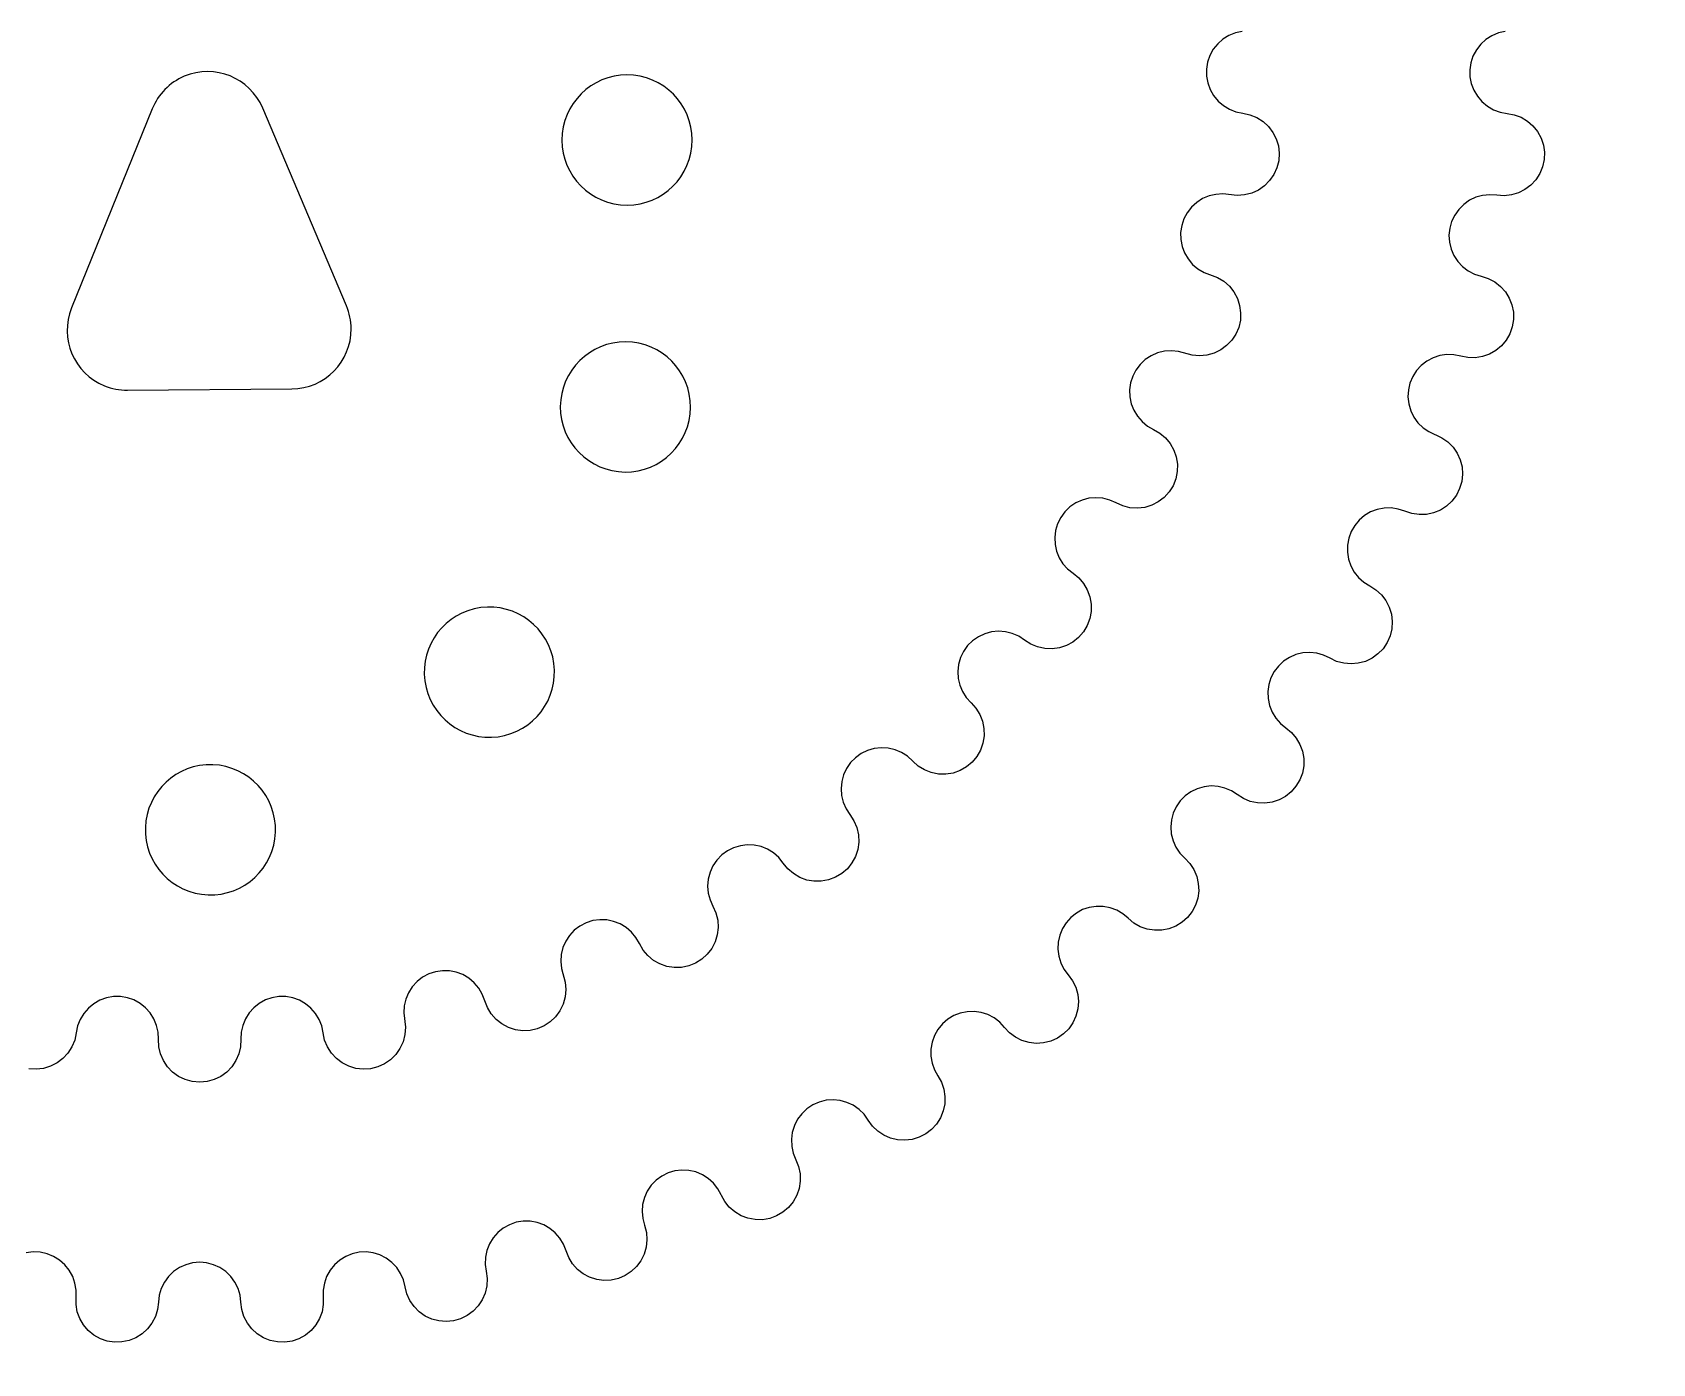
# Model space of a CAD drawing. Extents: x 1119 to 1422, y 653 to 772.
# Drawn here: x 1264.9 to 1315.2, y 678.9 to 720.2 of the extents above; entities that cross this region are included whole.
import ezdxf

# ---------------------------------------------------------------- set-up
doc = ezdxf.new("R2010")
doc.units = 0
doc.header["$MEASUREMENT"] = 0
doc.layers.add('EBENE_1', color=7, linetype='CONTINUOUS')

# ---------------------------------------------------------------- blocks, each defined once
blk = doc.blocks.new('BLOCK_3')
at = {"layer": 'EBENE_1', "color": 7}
blk.add_open_spline([(1277.073, 700.055), (1276.925, 701.161), (1277.701, 702.178), (1278.807, 702.326), (1279.913, 702.474), (1280.929, 701.697), (1281.077, 700.592), (1281.225, 699.486), (1280.449, 698.469), (1279.343, 698.321), (1278.237, 698.173), (1277.221, 698.949), (1277.073, 700.055), (1277.073, 700.055), (1277.073, 700.055), (1277.073, 700.055)], degree=3, knots=[0, 0, 0, 0, 1, 1, 1, 2, 2, 2, 3, 3, 3, 4, 4, 4, 5, 5, 5, 5], dxfattribs=at)
blk = doc.blocks.new('BLOCK_4')
at = {"layer": 'EBENE_1', "color": 7}
blk.add_open_spline([(1268.4, 695.503), (1268.439, 696.618), (1269.376, 697.49), (1270.491, 697.45), (1271.606, 697.411), (1272.478, 696.475), (1272.438, 695.359), (1272.399, 694.244), (1271.463, 693.372), (1270.347, 693.412), (1269.232, 693.451), (1268.36, 694.387), (1268.4, 695.503), (1268.4, 695.503), (1268.4, 695.503), (1268.4, 695.503)], degree=3, knots=[0, 0, 0, 0, 1, 1, 1, 2, 2, 2, 3, 3, 3, 4, 4, 4, 5, 5, 5, 5], dxfattribs=at)
blk = doc.blocks.new('BLOCK_5')
at = {"layer": 'EBENE_1', "color": 7}
blk.add_open_spline([(1281.277, 708.568), (1281.284, 709.684), (1282.195, 710.583), (1283.31, 710.576), (1284.426, 710.569), (1285.325, 709.658), (1285.318, 708.542), (1285.311, 707.427), (1284.4, 706.528), (1283.284, 706.535), (1282.169, 706.542), (1281.27, 707.453), (1281.277, 708.568), (1281.277, 708.568), (1281.277, 708.568), (1281.277, 708.568)], degree=3, knots=[0, 0, 0, 0, 1, 1, 1, 2, 2, 2, 3, 3, 3, 4, 4, 4, 5, 5, 5, 5], dxfattribs=at)
blk = doc.blocks.new('BLOCK_6')
at = {"layer": 'EBENE_1', "color": 7}
blk.add_open_spline([(1281.338, 717.04), (1281.45, 718.15), (1282.441, 718.959), (1283.551, 718.847), (1284.662, 718.735), (1285.471, 717.744), (1285.358, 716.634), (1285.246, 715.524), (1284.255, 714.715), (1283.145, 714.827), (1282.035, 714.939), (1281.226, 715.93), (1281.338, 717.04), (1281.338, 717.04), (1281.338, 717.04), (1281.338, 717.04)], degree=3, knots=[0, 0, 0, 0, 1, 1, 1, 2, 2, 2, 3, 3, 3, 4, 4, 4, 5, 5, 5, 5], dxfattribs=at)

msp = doc.modelspace()

# ---------------------------------------------------------------- linework, layer by layer
at = {"layer": 'EBENE_1', "color": 7}
for points in [[(1310.598, 720.209), (1310.386, 720.16), (1310.183, 720.075), (1309.999, 719.958), (1309.838, 719.81), (1309.703, 719.639), (1309.599, 719.445), (1309.531, 719.238), (1309.498, 719.021), (1309.503, 718.802), (1309.546, 718.587), (1309.624, 718.384), (1309.735, 718.195), (1309.877, 718.029), (1310.046, 717.889), (1310.236, 717.78), (1310.441, 717.705), (1310.656, 717.665), (1310.88, 717.624), (1311.093, 717.543), (1311.289, 717.427), (1311.46, 717.277), (1311.602, 717.099), (1311.711, 716.899), (1311.783, 716.683), (1311.815, 716.457), (1311.806, 716.231), (1311.757, 716.008), (1311.67, 715.798), (1311.547, 715.606), (1311.392, 715.439), (1311.21, 715.302), (1311.007, 715.2), (1310.789, 715.136), (1310.562, 715.11), (1310.336, 715.126), (1310.117, 715.141), (1309.899, 715.119), (1309.689, 715.061), (1309.491, 714.968), (1309.313, 714.842), (1309.158, 714.687), (1309.031, 714.509), (1308.936, 714.311), (1308.877, 714.101), (1308.854, 713.883), (1308.869, 713.665), (1308.922, 713.453), (1309.009, 713.252), (1309.128, 713.069), (1309.278, 712.909), (1309.452, 712.777), (1309.647, 712.677), (1309.856, 712.611), (1310.073, 712.542), (1310.274, 712.435), (1310.454, 712.295), (1310.605, 712.125), (1310.724, 711.93), (1310.806, 711.719), (1310.851, 711.495), (1310.853, 711.267), (1310.817, 711.043), (1310.74, 710.827), (1310.628, 710.63), (1310.482, 710.456), (1310.308, 710.31), (1310.109, 710.196), (1309.895, 710.12), (1309.67, 710.083), (1309.443, 710.087), (1309.219, 710.131), (1309.005, 710.174), (1308.786, 710.179), (1308.57, 710.149), (1308.361, 710.081), (1308.168, 709.978), (1307.995, 709.844), (1307.847, 709.683), (1307.728, 709.498), (1307.644, 709.297), (1307.594, 709.084), (1307.581, 708.865), (1307.607, 708.648), (1307.668, 708.438), (1307.764, 708.242), (1307.892, 708.065), (1308.048, 707.911), (1308.229, 707.788), (1308.635, 707.6), (1308.821, 707.469), (1308.981, 707.308), (1309.11, 707.12), (1309.204, 706.912), (1309.259, 706.692), (1309.274, 706.464), (1309.25, 706.239), (1309.184, 706.02), (1309.082, 705.816), (1308.946, 705.634), (1308.778, 705.479), (1308.588, 705.356), (1308.378, 705.269), (1308.155, 705.221), (1307.927, 705.213), (1307.701, 705.245), (1307.485, 705.317), (1307.277, 705.386), (1307.062, 705.419), (1306.843, 705.414), (1306.628, 705.373), (1306.423, 705.296), (1306.235, 705.185), (1306.068, 705.043), (1305.928, 704.875), (1305.817, 704.686), (1305.742, 704.48), (1305.702, 704.265), (1305.7, 704.047), (1305.734, 703.831), (1305.805, 703.623), (1305.91, 703.431), (1306.047, 703.261), (1306.209, 703.115), (1306.395, 703), (1306.588, 702.878), (1306.756, 702.726), (1306.896, 702.545), (1307, 702.343), (1307.066, 702.125), (1307.094, 701.898), (1307.082, 701.672), (1307.028, 701.45), (1306.937, 701.241), (1306.809, 701.052), (1306.651, 700.889), (1306.466, 700.756), (1306.261, 700.657), (1306.04, 700.598), (1305.814, 700.578), (1305.587, 700.598), (1305.368, 700.657), (1305.162, 700.756), (1304.965, 700.851), (1304.754, 700.911), (1304.537, 700.934), (1304.319, 700.92), (1304.106, 700.869), (1303.905, 700.783), (1303.722, 700.663), (1303.561, 700.514), (1303.429, 700.34), (1303.328, 700.146), (1303.261, 699.938), (1303.232, 699.721), (1303.238, 699.502), (1303.283, 699.288), (1303.364, 699.085), (1303.476, 698.898), (1303.621, 698.732), (1303.79, 698.594), (1303.967, 698.451), (1304.114, 698.277), (1304.229, 698.081), (1304.307, 697.867), (1304.347, 697.643), (1304.346, 697.415), (1304.304, 697.191), (1304.223, 696.978), (1304.106, 696.782), (1303.957, 696.61), (1303.779, 696.468), (1303.579, 696.359), (1303.362, 696.289), (1303.137, 696.257), (1302.91, 696.265), (1302.687, 696.313), (1302.477, 696.4), (1302.285, 696.523), (1302.102, 696.642), (1301.901, 696.728), (1301.687, 696.778), (1301.469, 696.792), (1301.252, 696.768), (1301.042, 696.706), (1300.844, 696.612), (1300.666, 696.484), (1300.514, 696.327), (1300.389, 696.148), (1300.298, 695.95), (1300.24, 695.738), (1300.22, 695.52), (1300.237, 695.303), (1300.291, 695.09), (1300.381, 694.89), (1300.503, 694.709), (1300.654, 694.551), (1300.81, 694.386), (1300.935, 694.195), (1301.025, 693.986), (1301.075, 693.763), (1301.087, 693.537), (1301.057, 693.31), (1300.987, 693.094), (1300.88, 692.892), (1300.741, 692.713), (1300.57, 692.562), (1300.376, 692.443), (1300.164, 692.36), (1299.94, 692.316), (1299.712, 692.312), (1299.488, 692.349), (1299.273, 692.425), (1299.076, 692.538), (1298.902, 692.684), (1298.734, 692.826), (1298.544, 692.936), (1298.339, 693.013), (1298.124, 693.053), (1297.907, 693.056), (1297.69, 693.023), (1297.483, 692.953), (1297.291, 692.848), (1297.119, 692.712), (1296.973, 692.549), (1296.856, 692.364), (1296.773, 692.161), (1296.726, 691.949), (1296.715, 691.73), (1296.742, 691.512), (1296.806, 691.303), (1296.905, 691.107), (1297.034, 690.932), (1297.17, 690.749), (1297.27, 690.544), (1297.332, 690.325), (1297.355, 690.098), (1297.337, 689.871), (1297.279, 689.651), (1297.183, 689.445), (1297.052, 689.258), (1296.891, 689.098), (1296.703, 688.97), (1296.495, 688.875), (1296.275, 688.82), (1296.047, 688.804), (1295.822, 688.829), (1295.603, 688.894), (1295.399, 688.997), (1295.217, 689.134), (1295.062, 689.3), (1294.914, 689.46), (1294.741, 689.593), (1294.546, 689.696), (1294.338, 689.762), (1294.122, 689.793), (1293.903, 689.787), (1293.689, 689.743), (1293.484, 689.664), (1293.297, 689.551), (1293.132, 689.408), (1292.994, 689.239), (1292.886, 689.048), (1292.812, 688.842), (1292.775, 688.626), (1292.773, 688.407), (1292.811, 688.192), (1292.884, 687.986), (1292.991, 687.795), (1293.101, 687.597), (1293.176, 687.38), (1293.21, 687.156), (1293.204, 686.928), (1293.158, 686.705), (1293.073, 686.494), (1292.951, 686.301), (1292.799, 686.133), (1292.619, 685.993), (1292.416, 685.89), (1292.198, 685.823), (1291.972, 685.795), (1291.745, 685.809), (1291.523, 685.861), (1291.315, 685.952), (1291.125, 686.08), (1290.963, 686.238), (1290.829, 686.424), (1290.703, 686.602), (1290.546, 686.755), (1290.367, 686.881), (1290.17, 686.973), (1289.959, 687.031), (1289.741, 687.052), (1289.522, 687.036), (1289.31, 686.982), (1289.109, 686.894), (1288.928, 686.772), (1288.769, 686.622), (1288.638, 686.447), (1288.539, 686.251), (1288.475, 686.042), (1288.447, 685.826), (1288.457, 685.607), (1288.504, 685.393), (1288.671, 684.979)], [(1302.438, 720.211), (1302.225, 720.165), (1302.024, 720.083), (1301.838, 719.968), (1301.676, 719.823), (1301.54, 719.653), (1301.435, 719.462), (1301.364, 719.257), (1301.329, 719.042), (1301.33, 718.824), (1301.368, 718.61), (1301.443, 718.405), (1301.55, 718.216), (1301.688, 718.048), (1301.852, 717.906), (1302.039, 717.793), (1302.242, 717.714), (1302.454, 717.669), (1302.678, 717.623), (1302.891, 717.536), (1303.084, 717.414), (1303.252, 717.259), (1303.391, 717.076), (1303.494, 716.872), (1303.56, 716.653), (1303.585, 716.425), (1303.569, 716.197), (1303.513, 715.976), (1303.419, 715.767), (1303.289, 715.579), (1303.128, 715.416), (1302.94, 715.286), (1302.732, 715.191), (1302.509, 715.133), (1302.281, 715.118), (1301.838, 715.165), (1301.621, 715.152), (1301.409, 715.104), (1301.208, 715.019), (1301.025, 714.901), (1300.864, 714.755), (1300.731, 714.582), (1300.628, 714.392), (1300.559, 714.184), (1300.527, 713.969), (1300.531, 713.751), (1300.572, 713.537), (1300.649, 713.334), (1300.759, 713.147), (1300.898, 712.98), (1301.065, 712.839), (1301.253, 712.729), (1301.671, 712.572)], [(1301.671, 712.572), (1301.867, 712.453), (1302.038, 712.302), (1302.18, 712.122), (1302.288, 711.921), (1302.358, 711.703), (1302.389, 711.477), (1302.379, 711.248), (1302.328, 711.025), (1302.238, 710.815), (1302.111, 710.623), (1301.954, 710.457), (1301.769, 710.323), (1301.563, 710.223), (1301.343, 710.161), (1301.115, 710.14), (1300.887, 710.159), (1300.456, 710.277), (1300.24, 710.297), (1300.022, 710.282), (1299.811, 710.229), (1299.611, 710.142), (1299.429, 710.023), (1299.271, 709.875), (1299.14, 709.7), (1299.04, 709.507), (1298.973, 709.3), (1298.944, 709.084), (1298.95, 708.867), (1298.995, 708.654), (1299.075, 708.45), (1299.186, 708.265), (1299.329, 708.1), (1299.497, 707.961), (1299.687, 707.854), (1299.885, 707.74), (1300.059, 707.592), (1300.205, 707.417), (1300.318, 707.217), (1300.392, 707.001), (1300.428, 706.775), (1300.423, 706.546), (1300.377, 706.322), (1300.291, 706.109), (1300.17, 705.916), (1300.016, 705.747), (1299.834, 705.609), (1299.63, 705.504), (1299.411, 705.437), (1299.183, 705.411), (1298.955, 705.425), (1298.734, 705.481), (1298.525, 705.574), (1298.327, 705.664), (1298.115, 705.719), (1297.899, 705.737), (1297.682, 705.719), (1297.471, 705.664), (1297.273, 705.574), (1297.093, 705.451), (1296.936, 705.301), (1296.806, 705.126), (1296.709, 704.931), (1296.646, 704.722), (1296.619, 704.507), (1296.628, 704.289), (1296.676, 704.077), (1296.758, 703.874), (1296.873, 703.69), (1297.018, 703.527), (1297.187, 703.392), (1297.365, 703.248), (1297.515, 703.075), (1297.631, 702.878), (1297.712, 702.663), (1297.752, 702.438), (1297.752, 702.21), (1297.709, 701.984), (1297.629, 701.77), (1297.512, 701.574), (1297.361, 701.401), (1297.183, 701.258), (1296.981, 701.15), (1296.764, 701.079), (1296.537, 701.047), (1296.308, 701.057), (1296.085, 701.107), (1295.874, 701.195), (1295.683, 701.321), (1295.501, 701.441), (1295.302, 701.528), (1295.09, 701.579), (1294.873, 701.596), (1294.656, 701.574), (1294.446, 701.517), (1294.25, 701.425), (1294.071, 701.3), (1293.916, 701.147), (1293.789, 700.97), (1293.694, 700.774), (1293.634, 700.565), (1293.61, 700.349), (1293.623, 700.131), (1293.673, 699.92), (1293.757, 699.719), (1293.874, 699.535), (1294.021, 699.374), (1294.175, 699.205), (1294.295, 699.01), (1294.38, 698.798), (1294.424, 698.574), (1294.429, 698.344), (1294.392, 698.119), (1294.317, 697.903), (1294.204, 697.704), (1294.057, 697.529), (1293.881, 697.381), (1293.683, 697.269), (1293.466, 697.193), (1293.241, 697.156), (1293.012, 697.161), (1292.788, 697.206), (1292.575, 697.29), (1292.38, 697.411), (1292.211, 697.564), (1292.05, 697.712), (1291.867, 697.828), (1291.666, 697.913), (1291.454, 697.963), (1291.237, 697.976), (1291.02, 697.951), (1290.811, 697.891), (1290.616, 697.796), (1290.439, 697.67), (1290.285, 697.515), (1290.161, 697.335), (1290.069, 697.139), (1290.011, 696.929), (1289.989, 696.713), (1290.006, 696.495), (1290.057, 696.284), (1290.144, 696.084), (1290.265, 695.902), (1290.39, 695.711), (1290.478, 695.5), (1290.528, 695.277), (1290.539, 695.048), (1290.507, 694.821), (1290.435, 694.605), (1290.327, 694.402), (1290.184, 694.224), (1290.011, 694.073), (1289.815, 693.957), (1289.601, 693.876), (1289.376, 693.834), (1289.148, 693.834), (1288.922, 693.873), (1288.707, 693.954), (1288.51, 694.071), (1288.337, 694.221), (1288.194, 694.399), (1288.058, 694.568), (1287.895, 694.712), (1287.711, 694.828), (1287.509, 694.91), (1287.296, 694.957), (1287.078, 694.966), (1286.863, 694.939), (1286.654, 694.876), (1286.46, 694.779), (1286.284, 694.65), (1286.134, 694.492), (1286.011, 694.313), (1285.922, 694.114), (1285.867, 693.903), (1285.849, 693.687), (1285.867, 693.47), (1285.922, 693.259), (1286.011, 693.06), (1286.105, 692.851), (1286.16, 692.63), (1286.174, 692.402), (1286.148, 692.174), (1286.082, 691.955), (1285.977, 691.751), (1285.838, 691.57), (1285.669, 691.416), (1285.476, 691.294), (1285.263, 691.208), (1285.039, 691.162), (1284.81, 691.157), (1284.585, 691.193), (1284.368, 691.267), (1284.168, 691.38), (1283.993, 691.526), (1283.846, 691.7), (1283.732, 691.899), (1283.624, 692.088), (1283.486, 692.256), (1283.321, 692.399), (1283.135, 692.511), (1282.931, 692.59), (1282.719, 692.635), (1282.501, 692.641), (1282.286, 692.612), (1282.078, 692.545), (1281.885, 692.445), (1281.711, 692.315), (1281.562, 692.156), (1281.443, 691.974), (1281.356, 691.774), (1281.304, 691.563), (1281.288, 691.345), (1281.309, 691.129), (1281.426, 690.699), (1281.446, 690.471), (1281.424, 690.243), (1281.362, 690.022), (1281.263, 689.816), (1281.128, 689.632), (1280.963, 689.474), (1280.771, 689.347), (1280.561, 689.258), (1280.338, 689.207), (1280.109, 689.196), (1279.882, 689.227), (1279.664, 689.298), (1279.463, 689.405), (1279.284, 689.547), (1279.133, 689.719), (1279.014, 689.915), (1278.856, 690.332), (1278.746, 690.521), (1278.605, 690.687), (1278.439, 690.827), (1278.252, 690.937), (1278.048, 691.014), (1277.834, 691.055), (1277.616, 691.059), (1277.401, 691.026), (1277.194, 690.957), (1277.003, 690.855), (1276.83, 690.722), (1276.684, 690.56), (1276.566, 690.377), (1276.482, 690.176), (1276.433, 689.965), (1276.42, 689.747), (1276.468, 689.304), (1276.452, 689.076), (1276.395, 688.853), (1276.3, 688.646), (1276.169, 688.457), (1276.007, 688.296), (1275.818, 688.167), (1275.61, 688.072), (1275.388, 688.017), (1275.16, 688), (1274.932, 688.026), (1274.713, 688.091), (1274.509, 688.195), (1274.326, 688.333), (1274.171, 688.501), (1274.05, 688.694), (1273.963, 688.907), (1273.916, 689.131), (1273.872, 689.344), (1273.792, 689.546), (1273.679, 689.733), (1273.537, 689.897), (1273.37, 690.035), (1273.18, 690.143), (1272.975, 690.217), (1272.761, 690.256), (1272.544, 690.257), (1272.328, 690.221), (1272.123, 690.15), (1271.933, 690.045), (1271.762, 689.91), (1271.618, 689.747), (1271.502, 689.561), (1271.42, 689.36), (1271.374, 689.148), (1271.364, 688.93), (1271.352, 688.701), (1271.301, 688.478), (1271.21, 688.269), (1271.083, 688.078), (1270.925, 687.913), (1270.739, 687.779), (1270.533, 687.68), (1270.313, 687.62), (1270.085, 687.599), (1269.857, 687.62), (1269.636, 687.68), (1269.43, 687.779), (1269.244, 687.913), (1269.086, 688.078), (1268.959, 688.269), (1268.868, 688.478), (1268.817, 688.701), (1268.805, 688.93), (1268.795, 689.148), (1268.749, 689.36), (1268.667, 689.561), (1268.552, 689.747), (1268.407, 689.91), (1268.236, 690.045), (1268.046, 690.15), (1267.841, 690.221), (1267.626, 690.257), (1267.408, 690.256), (1267.194, 690.217), (1266.989, 690.143), (1266.8, 690.035), (1266.632, 689.897), (1266.49, 689.733), (1266.377, 689.546), (1266.298, 689.344), (1266.253, 689.131), (1266.207, 688.907), (1266.119, 688.694), (1265.998, 688.501), (1265.843, 688.333), (1265.66, 688.195), (1265.456, 688.091), (1265.237, 688.026), (1265.009, 688), (1264.781, 688.017)], [(1288.671, 684.979), (1288.717, 684.756), (1288.723, 684.528), (1288.688, 684.303), (1288.615, 684.088), (1288.504, 683.889), (1288.36, 683.712), (1288.186, 683.565), (1287.99, 683.45), (1287.776, 683.372), (1287.552, 683.332), (1287.324, 683.333), (1287.1, 683.376), (1286.887, 683.455), (1286.691, 683.573), (1286.52, 683.723), (1286.378, 683.899), (1286.165, 684.293), (1286.031, 684.464), (1285.868, 684.611), (1285.684, 684.728), (1285.481, 684.813), (1285.267, 684.86), (1285.05, 684.871), (1284.832, 684.845), (1284.623, 684.782), (1284.427, 684.684), (1284.25, 684.555), (1284.099, 684.398), (1283.976, 684.216), (1283.885, 684.017), (1283.832, 683.805), (1283.814, 683.587), (1283.833, 683.369), (1283.889, 683.158), (1283.947, 682.938), (1283.965, 682.71), (1283.942, 682.484), (1283.88, 682.265), (1283.779, 682.06), (1283.645, 681.877), (1283.479, 681.72), (1283.289, 681.595), (1283.08, 681.506), (1282.858, 681.455), (1282.63, 681.444), (1282.405, 681.474), (1282.187, 681.543), (1281.986, 681.649), (1281.807, 681.79), (1281.656, 681.96), (1281.537, 682.154), (1281.455, 682.366), (1281.375, 682.57), (1281.263, 682.758), (1281.12, 682.923), (1280.951, 683.063), (1280.762, 683.172), (1280.556, 683.246), (1280.34, 683.285), (1280.121, 683.286), (1279.906, 683.25), (1279.699, 683.177), (1279.508, 683.071), (1279.338, 682.934), (1279.193, 682.769), (1279.079, 682.583), (1278.998, 682.379), (1278.953, 682.165), (1278.946, 681.946), (1278.974, 681.73), (1279.005, 681.504), (1278.993, 681.277), (1278.943, 681.055), (1278.854, 680.845), (1278.728, 680.655), (1278.572, 680.49), (1278.389, 680.354), (1278.184, 680.254), (1277.965, 680.192), (1277.738, 680.17), (1277.511, 680.188), (1277.291, 680.246), (1277.085, 680.342), (1276.898, 680.472), (1276.738, 680.634), (1276.608, 680.822), (1276.515, 681.029), (1276.46, 681.25), (1276.407, 681.462), (1276.319, 681.663), (1276.199, 681.845), (1276.049, 682.004), (1275.873, 682.136), (1275.679, 682.236), (1275.47, 682.3), (1275.253, 682.329), (1275.034, 682.32), (1274.821, 682.274), (1274.617, 682.192), (1274.431, 682.078), (1274.267, 681.932), (1274.13, 681.762), (1274.025, 681.571), (1273.954, 681.364), (1273.918, 681.148), (1273.92, 680.929), (1273.922, 680.701), (1273.882, 680.477), (1273.804, 680.263), (1273.688, 680.066), (1273.541, 679.893), (1273.364, 679.75), (1273.166, 679.638), (1272.951, 679.564), (1272.725, 679.531), (1272.497, 679.536), (1272.275, 679.582), (1272.063, 679.668), (1271.87, 679.788), (1271.702, 679.942), (1271.564, 680.123), (1271.459, 680.325), (1271.392, 680.543), (1271.365, 680.768), (1271.34, 680.986), (1271.277, 681.196), (1271.18, 681.392), (1271.051, 681.568), (1270.894, 681.721), (1270.713, 681.844), (1270.514, 681.935), (1270.302, 681.99), (1270.085, 682.009), (1269.867, 681.99), (1269.655, 681.935), (1269.456, 681.844), (1269.275, 681.721), (1269.118, 681.568), (1268.99, 681.392), (1268.892, 681.196), (1268.829, 680.986), (1268.804, 680.768), (1268.777, 680.543), (1268.71, 680.325), (1268.605, 680.123), (1268.467, 679.942), (1268.299, 679.788), (1268.106, 679.668), (1267.895, 679.582), (1267.672, 679.536), (1267.444, 679.531), (1267.218, 679.564), (1267.003, 679.638), (1266.805, 679.75), (1266.628, 679.893), (1266.481, 680.066), (1266.365, 680.263), (1266.287, 680.477), (1266.248, 680.701), (1266.249, 680.929), (1266.251, 681.148), (1266.216, 681.364), (1266.144, 681.571), (1266.039, 681.762), (1265.902, 681.932), (1265.738, 682.078), (1265.552, 682.192), (1265.348, 682.274), (1265.135, 682.32), (1264.916, 682.329), (1264.699, 682.3)]]:
    msp.add_lwpolyline(points, dxfattribs=at)
for points, knots in [([(1301.37, 768.468), (1304.916, 770.321), (1309.144, 770.321), (1312.69, 768.468), (1318.67, 765.342), (1320.985, 757.96), (1317.859, 751.979), (1315.386, 747.247), (1314.956, 741.711), (1316.668, 736.654), (1320.109, 726.489), (1320.109, 715.473), (1316.668, 705.308), (1314.956, 700.252), (1315.386, 694.715), (1317.859, 689.983), (1319.712, 686.438), (1319.712, 682.21), (1317.859, 678.664), (1314.733, 672.683), (1307.351, 670.369), (1301.37, 673.494), (1296.639, 675.967), (1291.102, 676.398), (1286.045, 674.686), (1275.88, 671.244), (1264.865, 671.244), (1254.7, 674.686), (1249.643, 676.398), (1244.106, 675.967), (1239.375, 673.494), (1235.829, 671.641), (1231.601, 671.641), (1228.055, 673.494), (1222.075, 676.62), (1219.76, 684.003), (1222.886, 689.983), (1225.358, 694.715), (1225.789, 700.252), (1224.077, 705.308), (1220.636, 715.473), (1220.636, 726.489), (1224.077, 736.654), (1225.789, 741.711), (1225.358, 747.247), (1222.886, 751.979), (1221.033, 755.524), (1221.033, 759.753), (1222.886, 763.298), (1226.012, 769.279), (1233.394, 771.594), (1239.375, 768.468), (1244.106, 765.995), (1249.643, 765.565), (1254.7, 767.277), (1264.865, 770.718), (1275.88, 770.718), (1286.045, 767.277), (1291.102, 765.565), (1296.639, 765.995), (1301.37, 768.468)], [0, 0, 0, 0, 1, 1, 1, 2, 2, 2, 3, 3, 3, 4, 4, 4, 5, 5, 5, 6, 6, 6, 7, 7, 7, 8, 8, 8, 9, 9, 9, 10, 10, 10, 11, 11, 11, 12, 12, 12, 13, 13, 13, 14, 14, 14, 15, 15, 15, 16, 16, 16, 17, 17, 17, 18, 18, 18, 19, 19, 19, 20, 20, 20, 20]), ([(1267.844, 709.073), (1267.6, 709.072), (1267.358, 709.118), (1267.132, 709.209), (1266.182, 709.594), (1265.724, 710.677), (1266.109, 711.627), (1266.109, 711.627), (1268.611, 717.802), (1268.611, 717.802), (1268.796, 718.259), (1269.155, 718.623), (1269.608, 718.815), (1270.552, 719.215), (1271.642, 718.773), (1272.041, 717.829), (1272.041, 717.829), (1274.639, 711.693), (1274.639, 711.693), (1274.734, 711.468), (1274.784, 711.227), (1274.785, 710.984), (1274.793, 709.958), (1273.969, 709.121), (1272.943, 709.113), (1272.943, 709.113), (1267.844, 709.073), (1267.844, 709.073)], [0, 0, 0, 0, 1, 1, 1, 2, 2, 2, 3, 3, 3, 4, 4, 4, 5, 5, 5, 6, 6, 6, 7, 7, 7, 8, 8, 8, 9, 9, 9, 9])]:
    msp.add_open_spline(points, degree=3, knots=knots, dxfattribs=at)

# ---------------------------------------------------------------- block references
at = {"layer": 'EBENE_1'}
for name in ['BLOCK_6', 'BLOCK_5', 'BLOCK_3', 'BLOCK_4']:
    msp.add_blockref(name, (0, 0), dxfattribs=at)

doc.saveas('drawing.dxf')
